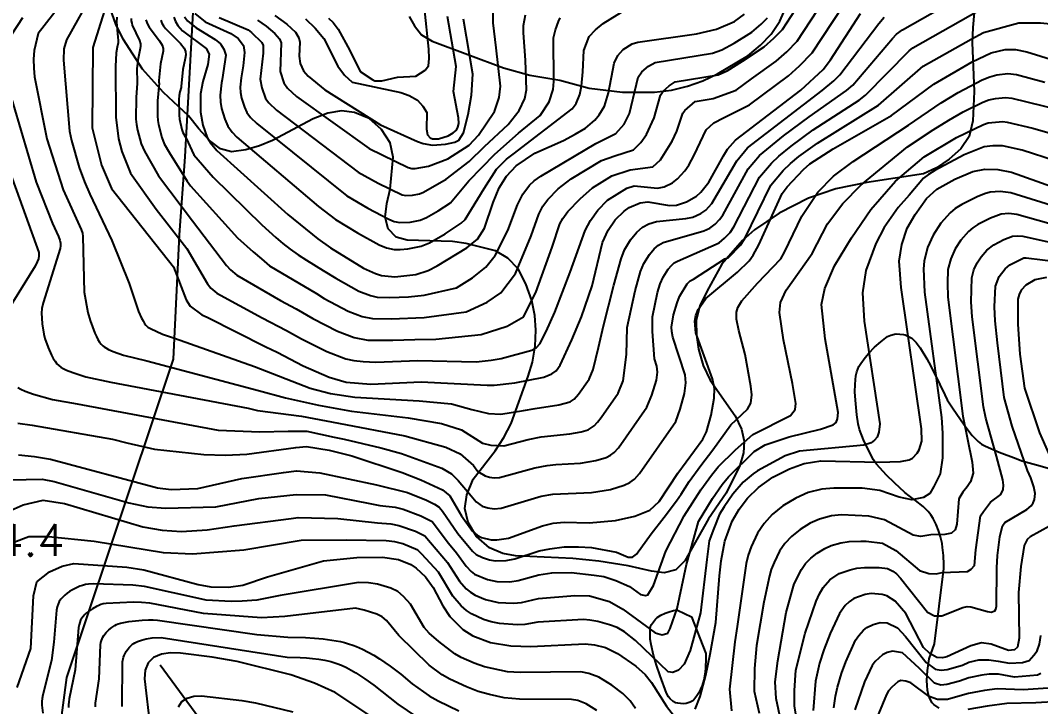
# Model space of a CAD drawing. Extents: x 197794 to 200030, y 561152 to 563931.
# Drawn here: x 198874.4 to 199162.8, y 562466.2 to 562660 of the extents above; entities that cross this region are included whole.
import ezdxf

# ---------------------------------------------------------------- set-up
doc = ezdxf.new("R2010")
doc.units = 0
for name, color, linetype in [('E0022112', 5, 'CONTINUOUS'), ('F0017111', 30, 'CONTINUOUS'), ('F0017114', 7, 'CONTINUOUS'), ('F0027132', 7, 'CONTINUOUS'), ('G0018112', 7, 'G0018112'), ('G0037213', 32, 'CONTINUOUS')]:
    doc.layers.add(name, color=color, linetype=linetype)
doc.styles.add('NGSW', font='romans.shx', dxfattribs={"bigfont": 'ngsw.shx'})
doc.linetypes.add('G0018112', pattern='A,25,0,[131,ltypeshp.shx,S=1.768,R=90,X=1.768,Y=-1.768],-6.75,[133,ltypeshp.shx,S=0.75,R=0,X=0,Y=0],-8.75,0,[131,ltypeshp.shx,S=1.768,R=270,X=-1.768,Y=1.768]', length=40.5)

msp = doc.modelspace()

# ---------------------------------------------------------------- linework, layer by layer
at = {"layer": 'E0022112', "flags": 128}
msp.add_lwpolyline([(198913.875, 562477.915), (198940.202, 562442.13), (198947.184, 562430.965), (198970.016, 562396.135), (198977.484, 562379.091), (199004.337, 562326.732), (199009.855, 562313.134), (199027.971, 562264.219), (199036.947, 562253.645), (199081.504, 562214.42), (199093.631, 562205.582), (199099.761, 562199.563), (199119.983, 562168.593), (199143.606, 562129.369)], dxfattribs=at)
at = {"layer": 'F0017111'}
for points, elevation in [([(198899.829, 562676.884), (198887.368, 562654.552), (198886.695, 562651.963), (198886.54, 562648.801), (198888.279, 562628.703), (198888.827, 562626.048), (198891.017, 562618.497), (198892.455, 562614.452), (198893.982, 562610.945), (198900.24, 562597.831), (198905.124, 562585.663), (198907.795, 562577.788), (198908.642, 562575.851), (198909.05, 562575.101), (198909.469, 562574.428), (198909.838, 562573.926), (198910.141, 562573.612), (198910.425, 562573.396), (198911.2, 562572.938), (198914.522, 562571.418), (198916.797, 562570.597), (198917.985, 562570.257), (198940.584, 562562.272), (198956.29, 562556.12), (198962.02, 562554.61), (198968.97, 562553.59), (198987.13, 562552.57), (198996.24, 562551.65), (199002.05, 562550.05), (199006.76, 562548.93), (199010.19, 562548.76), (199016.67, 562549.78), (199019.97, 562550.38), (199026.62, 562551.43), (199029.78, 562552.26), (199030.94, 562553.04), (199032.2, 562554.46), (199035.19, 562558.64), (199036.36, 562561.4), (199037.83, 562567.6), (199039.21, 562573.7), (199042.19, 562585.18), (199044.28, 562592.62), (199045.22, 562595.16), (199046.89, 562598.05), (199048.71, 562600.21), (199050.3, 562601.6), (199052.11, 562602.55), (199054.21, 562603.2), (199062.56, 562604.01), (199064.48, 562604.41), (199066.73, 562605.44), (199068.18, 562606.43), (199069.92, 562608.27), (199076.97, 562620.39), (199079.97, 562624.01), (199101.07, 562640.25), (199104.41, 562642.99), (199106.08, 562644.64), (199117.08, 562659.18), (199118.65, 562660.9)], 520), ([(198890.55, 562670.663), (198879.401, 562656.306), (198878.229, 562651.49), (198878.079, 562649.027), (198878.138, 562646.506), (198878.369, 562644.092), (198881.859, 562626.529), (198886.426, 562612.174), (198891.577, 562600.961), (198891.904, 562599.945), (198892.025, 562599.004), (198892.392, 562583.231), (198893.444, 562577.522), (198894.055, 562575.239), (198895.43, 562571.661), (198895.873, 562570.718), (198896.312, 562569.905), (198896.777, 562569.149), (198897.235, 562568.523), (198897.661, 562568.081), (198898.078, 562567.764), (198898.574, 562567.466), (198899.312, 562567.088), (198900.643, 562566.503), (198903.526, 562565.481), (198910.111, 562563.833), (198941.688, 562555.489), (198949.29, 562553.34), (198958.65, 562551.32), (198967.95, 562549.64), (198984.03, 562547.73), (198993.44, 562546.12), (198999.13, 562544.38), (199005.04, 562540.62), (199007.35, 562540.02), (199011.04, 562539.84), (199017.94, 562541.63), (199021.63, 562542.32), (199029.7, 562543.18), (199032.95, 562543.81), (199034.88, 562544.39), (199036.62, 562545.5), (199037.55, 562546.48), (199038.56, 562547.87), (199043.36, 562554.67), (199044.82, 562558.16), (199045.77, 562565.61), (199045.92, 562573.24), (199048.16, 562583.64), (199049.76, 562589.09), (199050.7, 562591.34), (199052.22, 562593.9), (199053.59, 562595.51), (199054.78, 562596.56), (199056.14, 562597.27), (199067.66, 562600.54), (199069.34, 562601.31), (199070.84, 562602.45), (199072.1, 562603.74), (199073.03, 562604.99), (199080.17, 562618.08), (199083.35, 562621.87), (199090.17, 562627.41), (199097.39, 562632.81), (199107.96, 562640.23), (199109.73, 562641.77), (199120.97, 562654.89), (199122.15, 562656.18), (199123.78, 562657.37), (199137.24, 562664.98)], 515), ([(198909.862, 562660.168), (198910.084, 562659.405), (198910.367, 562658.746), (198910.768, 562658.067), (198913.692, 562654.214), (198914.433, 562652.99), (198914.704, 562652.118), (198914.711, 562651.349), (198914.009, 562647.758), (198913.759, 562645.914), (198913.554, 562643.006), (198913.557, 562642.519), (198913.576, 562642.29), (198913.164, 562637.261), (198913.119, 562633.054), (198913.221, 562631.71), (198913.405, 562630.638), (198914.325, 562626.901), (198915.034, 562625.194), (198916.493, 562622.591), (198921.552, 562614.616), (198921.976, 562613.969), (198922.505, 562613.282), (198935.732, 562598.623), (198940.223, 562594.596), (198942.5, 562592.622), (198944.813, 562590.693), (198958.092, 562582.83), (198960.31, 562581.48), (198967.06, 562577.87), (198971.03, 562576.33), (198973.91, 562575.78), (198979.25, 562575.67), (198988.56, 562576.12), (199000.38, 562577.72), (199006.32, 562580.38), (199010.21, 562583.05), (199014.33, 562588.51), (199018.79, 562599.19), (199020.93, 562605.27), (199022.08, 562607.51), (199023.51, 562609.38), (199026.46, 562612.42), (199030.11, 562615.28), (199038.66, 562620.43), (199042.43, 562621.79), (199047.69, 562623.43), (199049.79, 562625.53), (199051.43, 562627.75), (199053.57, 562632.52), (199055.41, 562638.88), (199056.16, 562640.04), (199057.82, 562641.52), (199059.52, 562642.65), (199071.68, 562644.6), (199074.26, 562645.77), (199078.6, 562648.48), (199084.65, 562652.58), (199087.46, 562655.05), (199089.85, 562657.46), (199094.81, 562665.03)], 540), ([(198870.127, 562643.667), (198878.805, 562614.299), (198883.425, 562602.686), (198885.169, 562598.941), (198885.545, 562597.925), (198885.691, 562597.113), (198885.693, 562596.344), (198885.595, 562595.536), (198880.841, 562580.239), (198880.465, 562578.624), (198880.376, 562577.343), (198880.408, 562575.879), (198880.537, 562574.257), (198880.994, 562571.339), (198881.278, 562570.194), (198882.183, 562567.646), (198883.197, 562565.396), (198883.673, 562564.535), (198884.181, 562563.723), (198884.709, 562563.022), (198885.24, 562562.494), (198885.789, 562562.09), (198886.443, 562561.709), (198887.412, 562561.238), (198889.153, 562560.528), (198892.876, 562559.34), (198899.981, 562557.856), (198938.753, 562550.433), (198941.45, 562549.84), (198953.9, 562548.2), (198964.29, 562546.19), (198983.09, 562542.69), (198994.67, 562539.42), (198998.7, 562537.53), (199002.53, 562534.26), (199003.74, 562532.53), (199005.81, 562531.36), (199007.02, 562530.97), (199008.34, 562530.75), (199009.8, 562530.9), (199019.79, 562533.61), (199023.28, 562534.25), (199025.74, 562534.55), (199032.77, 562534.92), (199037.08, 562535.66), (199039.99, 562536.53), (199041.2, 562537.14), (199042.3, 562537.96), (199043.48, 562539.26), (199051.52, 562550.71), (199052.89, 562554.16), (199054.22, 562558.42), (199054.49, 562560.67), (199054.35, 562562.32), (199053.64, 562564.43), (199053.09, 562572.17), (199053.09, 562576.29), (199054.54, 562583.19), (199055.24, 562585.56), (199056.17, 562587.52), (199057.56, 562589.74), (199058.47, 562590.82), (199059.27, 562591.51), (199060.17, 562591.99), (199071.95, 562597.18), (199073.49, 562598.47), (199075.07, 562600.12), (199076.13, 562601.71), (199083.38, 562615.77), (199086.72, 562619.73), (199088.82, 562621.66), (199092.35, 562624.5), (199098.56, 562629.08), (199111.51, 562637.48), (199113.38, 562638.9), (199125.64, 562651.45), (199126.73, 562652.25), (199145.9, 562663.07)], 510), ([(198901.591, 562660.916), (198901.533, 562659.555), (198901.96, 562655.26), (198902.01, 562654.305), (198901.968, 562653.702), (198901.696, 562652.435), (198901.471, 562650.852), (198901.244, 562646.97), (198901.381, 562632.702), (198902.105, 562626.54), (198903.065, 562622.957), (198905.528, 562616.905), (198912.801, 562606.697), (198921.418, 562595.539), (198927.232, 562585.556), (198928.228, 562584.363), (198929.87, 562582.99), (198942.724, 562575.95), (198949.66, 562572.42), (198953.89, 562570.04), (198961.02, 562566.48), (198966.4, 562564.45), (198968.68, 562563.94), (198971.3, 562563.62), (198974.9, 562563.5), (198986.78, 562563.89), (199003.26, 562563.55), (199007.48, 562564), (199010.27, 562564.48), (199018.96, 562566.89), (199020.33, 562567.61), (199021.27, 562568.61), (199023.07, 562572.09), (199025.46, 562577.57), (199029.81, 562588.92), (199034.09, 562600.7), (199035.56, 562603.47), (199037.64, 562606.42), (199040.42, 562609.28), (199045.83, 562612.63), (199047.93, 562613.28), (199054.48, 562612.59), (199056.41, 562612.99), (199058.78, 562614.17), (199060.18, 562615.24), (199062.24, 562617.49), (199063.35, 562619.16), (199064.91, 562621.97), (199068.29, 562629.09), (199070.49, 562631.13), (199073.18, 562632.53), (199080.52, 562636.21), (199091.59, 562644.39), (199094.64, 562647.15), (199098.23, 562650.83), (199106.98, 562664.13)], 530), ([(198905.645, 562660.602), (198905.724, 562659.879), (198905.847, 562659.271), (198906.019, 562658.706), (198908.036, 562654.318), (198908.307, 562653.395), (198908.346, 562652.716), (198908.259, 562652.041), (198907.577, 562648.799), (198907.34, 562646.301), (198907.384, 562642.565), (198907.379, 562642.239), (198907.094, 562638.377), (198907.001, 562632.079), (198907.156, 562630.619), (198907.478, 562628.97), (198908.503, 562625.11), (198909.437, 562623.106), (198913.403, 562616.108), (198923.001, 562603.425), (198932.606, 562590.752), (198933.749, 562589.512), (198935.531, 562588.028), (198947.883, 562580.877), (198952.32, 562578.57), (198957.1, 562575.76), (198964.04, 562572.18), (198968.71, 562570.39), (198972.6, 562569.7), (198979.69, 562569.64), (198985.88, 562569.89), (198991.88, 562569.94), (199004.63, 562571.29), (199012.03, 562573.59), (199016.64, 562576.26), (199020.15, 562583.17), (199024.77, 562595.95), (199026.95, 562602.59), (199027.71, 562604.08), (199029.14, 562605.99), (199032.61, 562609.63), (199036.17, 562612.75), (199041.59, 562616.14), (199046.75, 562617.82), (199053.18, 562618.64), (199055.4, 562620.63), (199058.71, 562625.89), (199059.98, 562628.71), (199061.72, 562633.79), (199062.23, 562634.56), (199065.21, 562637.15), (199070.23, 562637.96), (199076.8, 562640.36), (199081.08, 562643.53), (199088.12, 562648.48), (199091.05, 562651.1), (199094.04, 562654.15), (199099.8, 562662.91)], 535), ([(198875.01, 562660.771), (198870.331, 562653.671)], 510), ([(198873.606, 562556.35), (198874.456, 562555.879), (198875.749, 562555.284), (198878.115, 562554.39), (198883.401, 562552.911), (198890.439, 562551.647), (198930.252, 562544.229), (198942.1, 562543.78), (198950.13, 562543.94), (198955.38, 562543.94), (198963.05, 562542.3), (198965.9, 562541.74), (198976.3, 562539.23), (198982.16, 562537.65), (198993.56, 562533.51), (198996.3, 562531.88), (198998.19, 562530), (199001.81, 562525.68), (199003.25, 562523.97), (199004.96, 562522.81), (199006.57, 562522.29), (199008.32, 562522), (199010.27, 562522.2), (199021.65, 562525.59), (199024.93, 562526.18), (199035.85, 562526.67), (199041.22, 562527.51), (199045.09, 562528.67), (199046.66, 562529.44), (199047.99, 562530.42), (199049.41, 562532.03), (199059.68, 562546.74), (199060.95, 562550.15), (199062.17, 562554.65), (199062.55, 562557.64), (199062.35, 562559.85), (199058.86, 562570.56), (199058.55, 562572.15), (199058.51, 562573.34), (199059.08, 562576.83), (199060.05, 562580.23), (199060.72, 562582.03), (199062.9, 562585.58), (199063.75, 562586.47), (199064.73, 562586.87), (199073.52, 562592.69), (199074.56, 562593.05), (199078.03, 562596.5), (199079.24, 562598.43), (199086.58, 562613.46), (199090.1, 562617.59), (199092.13, 562619.57), (199094.52, 562621.59), (199099.72, 562625.34), (199117.03, 562636.03), (199129.68, 562647.13), (199143.21, 562654.72), (199146.7, 562656.57), (199156.69, 562659.33), (199162.81, 562659.33), (199172.16, 562658.38)], 505), ([(198914.053, 562660.111), (198914.397, 562659.245), (198914.819, 562658.501), (198915.411, 562657.739), (198919.627, 562653.507), (198920.672, 562652.171), (198921.067, 562651.192), (198921.109, 562650.303), (198920.964, 562649.26), (198920.339, 562646.177), (198920.071, 562644.197), (198919.863, 562641.442), (198919.809, 562641.036), (198919.469, 562639.81), (198919.3, 562638.848), (198919.209, 562637.712), (198919.252, 562633.279), (198919.389, 562632.132), (198920.036, 562629.175), (198920.31, 562628.36), (198921.244, 562626.724), (198923.371, 562622.085), (198928.902, 562615.764), (198942.634, 562602.255), (198946.586, 562598.71), (198948.611, 562597.003), (198950.695, 562595.374), (198952.941, 562593.781), (198955.251, 562592.273), (198959.976, 562589.4), (198963.52, 562587.2), (198970.09, 562583.57), (198973.34, 562582.27), (198975.21, 562581.86), (198978.8, 562581.7), (198984.09, 562581.88), (198988.52, 562582.43), (198997.71, 562584.51), (199002.2, 562587.3), (199005.96, 562590.33), (199008.63, 562593.6), (199012.18, 562600.64), (199014.92, 562607.94), (199016.45, 562610.94), (199018.35, 562613.43), (199019.68, 562614.66), (199021.53, 562616.03), (199037.08, 562625.2), (199042.78, 562628.1), (199045.12, 562630.67), (199046.63, 562633.71), (199048.59, 562641.98), (199049.09, 562643.96), (199050.1, 562645.51), (199051.94, 562647.06), (199053.84, 562648.15), (199070.05, 562650.75), (199072.71, 562651.72), (199076.19, 562653.57), (199081.18, 562656.67), (199083.87, 562658.99), (199085.66, 562660.78)], 545), ([(198873.793, 562537.302), (198878.392, 562536.816), (198882.859, 562536.038), (198913.181, 562527.961), (198917.014, 562527.442), (198924.509, 562527.816), (198937.024, 562530.581), (198948.756, 562532.253), (198952.48, 562532.73), (198959.03, 562532.15), (198975.03, 562528.84), (198983.79, 562526.6), (198989.16, 562524.46), (198991.47, 562523.34), (198992.78, 562522.51), (198993.75, 562521.4), (198998.06, 562515.1), (199002.24, 562510.04), (199003.29, 562509.11), (199005.07, 562508.29), (199006.98, 562507.65), (199008.68, 562507.35), (199011.76, 562507.45), (199014.14, 562507.94), (199021.05, 562510.14), (199024.08, 562510.76), (199028.09, 562511.26), (199032.16, 562511.33), (199035.83, 562511.13), (199042.89, 562509.82), (199046.24, 562508.35), (199047.43, 562508.35), (199048.56, 562509.26), (199052.7, 562514.92), (199056.44, 562519.63), (199059.89, 562524.32), (199061.24, 562526.21), (199063.51, 562529.73), (199066.79, 562534.24), (199070.18, 562538.71), (199075.3, 562545.73), (199079.93, 562550.22), (199080.87, 562551.88), (199081.16, 562554.27), (199080.87, 562556.66), (199079.3, 562565.64), (199077.55, 562572.37), (199076.85, 562575.65), (199076.86, 562577.61), (199077.23, 562578.91), (199078.37, 562580.81), (199082.79, 562585.79), (199089.37, 562592.7), (199090.45, 562594.52), (199095.33, 562604.68), (199099.83, 562611.47), (199104.32, 562616.06), (199109.82, 562620.18), (199125.46, 562630.44), (199134.69, 562636.78), (199139.52, 562639.66), (199146.37, 562643.27), (199148.48, 562644.12), (199150.47, 562644.64), (199153.58, 562645), (199156.06, 562644.75), (199164.08, 562642.57)], 495), ([(198861.902, 562643.326), (198879.553, 562594.473), (198879.606, 562593.518), (198879.445, 562592.684), (198879.136, 562591.804), (198878.55, 562590.585), (198869.269, 562575.68)], 505), ([(198871.511, 562530.263), (198880.504, 562530.36), (198883.943, 562529.766), (198904.994, 562523.702), (198910.376, 562522.592), (198915.377, 562522.237), (198929.628, 562522.625), (198941.795, 562524.983), (198952.32, 562526.1), (198960.66, 562525.94), (198973.19, 562523.56), (198976.03, 562523), (198980.38, 562522.51), (198982.6, 562521.95), (198987.63, 562520.09), (198990.78, 562518.45), (198995.44, 562512.34), (198997.71, 562509.62), (199000.38, 562505.81), (199001.87, 562504.28), (199002.77, 562503.59), (199006.44, 562502.03), (199009.06, 562501.46), (199012.79, 562501.39), (199015.1, 562501.74), (199020.94, 562503.42), (199024.66, 562503.94), (199030.12, 562504.05), (199036.6, 562503.25), (199039.33, 562502.9), (199042.78, 562501.82), (199046.58, 562500.06), (199049.7, 562497.85), (199051.17, 562497.51), (199051.8, 562497.74), (199053.38, 562500.35), (199056.9, 562510.09), (199062.05, 562520.03), (199066.79, 562527.36), (199069.79, 562531.55), (199071.64, 562533.91), (199076.6, 562538.71), (199081.52, 562542.98), (199092.09, 562548.41), (199093.47, 562550.07), (199093.68, 562551.81), (199092.7, 562557.44), (199090.15, 562569.8), (199088.99, 562577.53), (199089.26, 562580.28), (199090.91, 562583.85), (199098.25, 562594.21), (199102.63, 562602.52), (199106.89, 562608.27), (199112.02, 562613.49), (199125.23, 562624.29), (199132.45, 562629.06), (199136.89, 562631.88), (199140.99, 562634.16), (199146.55, 562636.95), (199148.25, 562637.59), (199150.08, 562637.96), (199152.88, 562638.21), (199154.74, 562638.02), (199177.1, 562632.55)], 490), ([(198863.221, 562517.841), (198875.136, 562523.195), (198880.775, 562524.514), (198886.864, 562523.522), (198908.991, 562516.975), (198914.48, 562515.978), (198919.928, 562515.607), (198927.157, 562516.113), (198934.799, 562517.268), (198950.939, 562519.305), (198952.94, 562519.57), (198964.09, 562519.25), (198975.35, 562518.05), (198979.07, 562517.76), (198981.42, 562517.31), (198986.1, 562515.72), (198988.77, 562514.39), (198995.14, 562506.85), (198998.52, 562501.58), (199000.45, 562499.45), (199001.63, 562498.45), (199002.96, 562497.66), (199005.89, 562496.41), (199009.43, 562495.56), (199013.81, 562495.33), (199016.06, 562495.55), (199020.83, 562496.69), (199031.1, 562497.56), (199035.34, 562497.48), (199040.92, 562495.82), (199044.75, 562493.66), (199053.89, 562486.95), (199055.8, 562486.39), (199057.4, 562486.87), (199058.12, 562488.22), (199060.04, 562493.9), (199062.75, 562506.31), (199064.8, 562513.67), (199066.15, 562518.47), (199070.08, 562524.99), (199072.79, 562528.86), (199074.63, 562531.11), (199081.89, 562538.2), (199084.93, 562540.15), (199091.8, 562542.32), (199100.64, 562544.49), (199104.18, 562545.79), (199105, 562546.42), (199105.38, 562547.45), (199105.57, 562549.23), (199101.89, 562570.1), (199100.92, 562579.72), (199101.84, 562584.3), (199104.59, 562590.72), (199109.36, 562598.6), (199114.82, 562606.59), (199121.84, 562614.59), (199129.9, 562621.52), (199139.09, 562626.98), (199146.73, 562630.63), (199148.01, 562631.05), (199152.18, 562631.43), (199153.42, 562631.3), (199160.63, 562629.6), (199176.72, 562624.96)], 485), ([(199176.34, 562617.38), (199157.63, 562623.35), (199152.1, 562624.58), (199149.32, 562624.6), (199146.91, 562624.31), (199141.28, 562622.08), (199132.97, 562617.64), (199131.16, 562616.51), (199129.78, 562615.43), (199125.73, 562610.61), (199122.55, 562607.18), (199118.62, 562601.54), (199116.24, 562596.95), (199113.39, 562589.34), (199112.48, 562583.02), (199112.96, 562575.02), (199117.39, 562546.05), (199117.15, 562543.68), (199116.63, 562542.31), (199115.87, 562541.38), (199114.94, 562540.65), (199112.85, 562540.04), (199094.63, 562538.34), (199090.65, 562537.04), (199082.76, 562532.72), (199081.56, 562531.94), (199078.7, 562529.59), (199075.79, 562526.17), (199073.36, 562522.62), (199072.07, 562520.49), (199070.43, 562516.43), (199069.15, 562512.99), (199068.51, 562507.72), (199066.67, 562492.62), (199063.79, 562481.98), (199062.03, 562478.14), (199060.44, 562476.46), (199058.84, 562475.74), (199057.56, 562475.98), (199048.29, 562484.84), (199045.15, 562487.23), (199043.08, 562488.48), (199040.99, 562489.29), (199037.66, 562490.19), (199035.38, 562490.61), (199033.62, 562490.73), (199020.71, 562489.96), (199017.01, 562489.36), (199014.84, 562489.28), (199009.81, 562489.66), (199007.47, 562490.13), (199005.34, 562490.79), (199001.91, 562492.34), (199000.49, 562493.31), (198999.03, 562494.61), (198996.66, 562497.35), (198992.57, 562504.09), (198987.91, 562509.19), (198986.77, 562510.33), (198982.48, 562512.1), (198980.23, 562512.66), (198977.76, 562513.01), (198966.54, 562513.2), (198953.75, 562513.06), (198937.526, 562510.321), (198923.012, 562509.246), (198914.826, 562509.626), (198895.256, 562512.819), (198882.331, 562514.12), (198876.758, 562514.076), (198872.486, 562512.553)], 480), ([(199172.87, 562605.53), (199154.41, 562611.33), (199151.4, 562611.68), (199148.56, 562611.49), (199146.97, 562611.05), (199144.91, 562610.22), (199140.58, 562608.05), (199138.73, 562606.89), (199137.25, 562605.7), (199134.67, 562602.7), (199132.48, 562599.36), (199130.9, 562595.83), (199129.93, 562591.99), (199129.77, 562589.82), (199130, 562583.21), (199134.86, 562547.85), (199135.13, 562543.38), (199135.07, 562536.41), (199134.45, 562531.89), (199132.7, 562528.3), (199131.57, 562526.35), (199129.73, 562525.22), (199126.44, 562524.6), (199122.84, 562525.32), (199117.4, 562527.17), (199112.37, 562527.86), (199104.38, 562527.89), (199101.03, 562527.61), (199097.15, 562526.61), (199093.6, 562525.06), (199089.96, 562522.84), (199086.97, 562520.39), (199084.66, 562517.84), (199082.84, 562515.14), (199081.05, 562511.32), (199080.19, 562508.89), (199079.63, 562506.59), (199077.08, 562488.81), (199076.35, 562484.42), (199074.87, 562471.05), (199075.41, 562464.96)], 470), ([(199171.25, 562600.95), (199156.12, 562605.18), (199153.86, 562605.44), (199151.74, 562605.29), (199148.68, 562604.16), (199145.12, 562602.35), (199143.69, 562601.43), (199142.45, 562600.4), (199140.34, 562597.97), (199138.7, 562595.46), (199137.44, 562592.67), (199136.64, 562589.65), (199136.53, 562585.75), (199136.61, 562581.84), (199140.86, 562548.17), (199143.5, 562535.18), (199143.81, 562532.1), (199142.99, 562529.64), (199142.06, 562528.2), (199140.83, 562526.76), (199139.7, 562524.81), (199139.19, 562517.73), (199138.67, 562516.09), (199137.65, 562515.16), (199135.81, 562514.73), (199131.79, 562514.65), (199129.02, 562514.24), (199126.86, 562514.55), (199118.74, 562518.96), (199114.32, 562519.98), (199106.55, 562520.34), (199103.68, 562520.02), (199100.37, 562519.12), (199097.71, 562517.96), (199094.82, 562516.18), (199092.41, 562514.24), (199090.54, 562512.19), (199089.02, 562510.03), (199087.49, 562506.88), (199086.69, 562504.84), (199086.22, 562503.05), (199084.55, 562495.66), (199082.5, 562483.38), (199081.95, 562476.91), (199081.85, 562470.55), (199083.26, 562464.28)], 465), ([(199090.81, 562455.49), (199088.12, 562468.42), (199087.81, 562473.17), (199088.52, 562479.04), (199090.86, 562492.75), (199092.81, 562499.51), (199093.19, 562500.8), (199095.21, 562504.92), (199096.41, 562506.54), (199097.85, 562508.09), (199099.67, 562509.53), (199101.82, 562510.86), (199103.59, 562511.63), (199106.33, 562512.42), (199108.72, 562512.8), (199112.04, 562512.92), (199113.53, 562512.89), (199118.13, 562512.28), (199121.93, 562510.23), (199128.61, 562504.58), (199131.28, 562503.76), (199133.33, 562503.66), (199135, 562503.99), (199142.17, 562504.36), (199143.2, 562504.98), (199144.12, 562506.01), (199144.54, 562510.42), (199145.87, 562520.07), (199146.69, 562521.3), (199148.64, 562523.87), (199151.59, 562526.12), (199152.24, 562527.49), (199152.38, 562528.75), (199152.13, 562530.18), (199150.39, 562536.94), (199147.41, 562547.6), (199146.68, 562550.82), (199143.54, 562576.25), (199143.22, 562580.48), (199143.36, 562587.31), (199143.98, 562589.51), (199144.92, 562591.56), (199146.02, 562593.23), (199147.65, 562595.1), (199149.65, 562596.65), (199152.45, 562598.1), (199154.91, 562599.1), (199156.32, 562599.2), (199157.83, 562599.02), (199172.18, 562595.88)], 460), ([(199094.9, 562456.38), (199093.28, 562466.4), (199093.28, 562470.65), (199093.67, 562476.4), (199096.28, 562486.89), (199099.4, 562495.96), (199100.36, 562498), (199101.4, 562499.82), (199103.29, 562501.94), (199105.93, 562503.76), (199108.99, 562504.83), (199110.89, 562505.25), (199113.06, 562505.43), (199117.22, 562505.43), (199119.59, 562505.19), (199121.08, 562504.42), (199122.1, 562503.63), (199123.25, 562502.42), (199130.87, 562492.86), (199132.82, 562491.83), (199134.97, 562491.83), (199140.84, 562494.19), (199142.04, 562494.4), (199143.15, 562494.37), (199147.84, 562492.98), (199148.84, 562492.84), (199149.88, 562493.21), (199150.18, 562493.7), (199150.38, 562494.56), (199150.5, 562505.31), (199150.69, 562508.81), (199151.33, 562514.14), (199152.04, 562517.19), (199152.72, 562518.18), (199158.93, 562521.84), (199160.23, 562522.87), (199160.77, 562523.71), (199161.1, 562524.69), (199161.28, 562526.37), (199160.95, 562528.28), (199160.05, 562530.79), (199159.17, 562532.85), (199154.84, 562545.36), (199152.51, 562553.46), (199150.62, 562568.88), (199150.02, 562575.14), (199149.83, 562579.11), (199150.07, 562584.96), (199151.14, 562587.66), (199152.85, 562589.8), (199154.19, 562590.95), (199158.08, 562592.91), (199158.79, 562592.96), (199168, 562591.79)], 455), ([(199048.3, 562465.59), (199046.75, 562467.82), (199044.72, 562469.83), (199041.59, 562472.22), (199037.93, 562474.45), (199035.11, 562475.53), (199032.83, 562475.94), (199015.69, 562475.75), (199012.11, 562475.95), (199005.61, 562477.39), (199002.64, 562478.44), (198999.02, 562479.99), (198997.23, 562481.08), (198992.69, 562484.56), (198989.94, 562486.93), (198988.5, 562488.52), (198984.67, 562495.08), (198982.74, 562497.25), (198981.09, 562498.63), (198979.09, 562499.6), (198975.32, 562500.7), (198972.8, 562501.09), (198970.02, 562501.22), (198947.837, 562497.521), (198941.219, 562496.248), (198937.076, 562495.906), (198933.947, 562495.865), (198926.934, 562496.241), (198925.632, 562496.461), (198909.486, 562500.077), (198906.149, 562500.486), (198895.138, 562500.844), (198893.626, 562500.779), (198892.739, 562500.628), (198891.954, 562500.409), (198891.182, 562500.137), (198889.68, 562499.468), (198888.957, 562499.074), (198888.263, 562498.636), (198887.599, 562498.155), (198886.962, 562497.637), (198886.36, 562497.084), (198885.815, 562496.488), (198885.356, 562495.837), (198885.009, 562495.115), (198884.769, 562494.329), (198884.593, 562493.423), (198883.851, 562484.314), (198883.119, 562479.143), (198880.731, 562469.437), (198880.531, 562468.395), (198880.441, 562467.551), (198880.422, 562466.578), (198880.701, 562464.272)], 470), ([(199037.39, 562465.09), (199034.36, 562466.9), (199031.95, 562467.84), (199030.24, 562468.16), (199015.51, 562468.28), (199011.17, 562468.61), (199007.03, 562469.52), (199003.81, 562470.44), (199000.48, 562471.71), (198995.76, 562473.87), (198993.59, 562475.13), (198989.95, 562477.83), (198981.4, 562486.21), (198977.88, 562490.46), (198976.65, 562491.5), (198975.15, 562492.22), (198971.59, 562493.38), (198969.16, 562493.93), (198949.141, 562491.576), (198942.581, 562491.196), (198926.167, 562492.429), (198910.965, 562495.328), (198908.645, 562495.58), (198906.395, 562495.644), (198898.617, 562495.288), (198897.784, 562495.145), (198897.129, 562494.961), (198896.51, 562494.727), (198895.903, 562494.452), (198894.721, 562493.807), (198894.154, 562493.44), (198893.615, 562493.038), (198893.107, 562492.602), (198892.622, 562492.137), (198892.163, 562491.646), (198891.747, 562491.124), (198891.396, 562490.559), (198891.131, 562489.941), (198890.947, 562489.276), (198890.818, 562488.513), (198889.858, 562476.502), (198888.172, 562468.314), (198888.032, 562467.436), (198887.974, 562466.726), (198887.974, 562465.892)], 465), ([(198895.567, 562466.101), (198895.619, 562467.162), (198896.612, 562474.002), (198897.045, 562483.632), (198897.13, 562484.245), (198897.258, 562484.789), (198897.445, 562485.301), (198897.69, 562485.778), (198897.978, 562486.227), (198898.629, 562487.065), (198898.983, 562487.455), (198899.367, 562487.821), (198900.206, 562488.479), (198901.085, 562489.055), (198901.537, 562489.303), (198902.024, 562489.518), (198902.662, 562489.719), (198905.071, 562490.205), (198908.81, 562490.612), (198910.552, 562490.683), (198911.948, 562490.659), (198913.18, 562490.559), (198941.208, 562486.561), (198949.979, 562485.802), (198955.033, 562485.641), (198957.537, 562485.496), (198960.012, 562485.275), (198962.451, 562484.95), (198964.844, 562484.498), (198966.02, 562484.215), (198967.181, 562483.891), (198968.325, 562483.522), (198969.453, 562483.104), (198971.109, 562482.385), (198972.73, 562481.566), (198974.318, 562480.659), (198975.881, 562479.68), (198977.423, 562478.644), (198978.95, 562477.564), (198981.976, 562475.333), (198985.18, 562472.54), (198989.96, 562469.18), (198992.51, 562467.75), (198998.32, 562464.99)], 460), ([(199104.34, 562465.81), (199104.81, 562469.07), (199105.41, 562471.67), (199106.54, 562475.46), (199107.76, 562478.83), (199110.54, 562484.88), (199111.44, 562486.24), (199112.76, 562487.74), (199113.74, 562488.52), (199115.55, 562489.33), (199117.51, 562489.89), (199119.43, 562489.85), (199122.41, 562488.36), (199124.61, 562485.98), (199130.52, 562478.58), (199133.07, 562476.73), (199134.75, 562476.47), (199136.42, 562476.65), (199140.72, 562477.9), (199142.58, 562478.66), (199145.41, 562479.4), (199148.17, 562479.37), (199150.82, 562479.02), (199154.06, 562478.42), (199157.7, 562478.58), (199159.64, 562479.2), (199160.96, 562480.69), (199161.85, 562481.93), (199162.5, 562483.8), (199162.87, 562486.28)], 445), ([(198903.147, 562466.148), (198903.27, 562478.759), (198903.311, 562479.222), (198903.384, 562479.646), (198903.5, 562480.068), (198903.681, 562480.539), (198903.953, 562481.11), (198904.324, 562481.756), (198904.772, 562482.391), (198905.234, 562482.94), (198905.633, 562483.363), (198905.963, 562483.672), (198906.294, 562483.924), (198906.755, 562484.193), (198907.492, 562484.536), (198908.566, 562484.939), (198909.954, 562485.323), (198911.643, 562485.615), (198914.203, 562485.683), (198949.847, 562480.084), (198953.452, 562479.993), (198955.24, 562479.905), (198957.011, 562479.766), (198958.759, 562479.56), (198960.478, 562479.27), (198962.164, 562478.878), (198963.809, 562478.367), (198965.202, 562477.819), (198966.565, 562477.182), (198967.903, 562476.468), (198969.219, 562475.691), (198971.803, 562473.996), (198974.353, 562472.199), (198981.1, 562466.82), (198986.33, 562463.23)], 455), ([(199162.96, 562475.49), (199161.97, 562475.05), (199155.49, 562474.5), (199150.99, 562475.32), (199148.27, 562475.35), (199146.2, 562475.03), (199142.53, 562474.25), (199139.95, 562473.37), (199136.34, 562472.4), (199134.66, 562472.23), (199132.81, 562472.76), (199128.49, 562476.98), (199123.82, 562481.3), (199120.93, 562481.84), (199119.46, 562481.42), (199118.1, 562480.81), (199116.1, 562478.92), (199115.21, 562477.76), (199113.05, 562473.17), (199110.34, 562465.2)], 440), ([(199164.99, 562471.31), (199157.95, 562470.84), (199150.58, 562471.14), (199146.98, 562470.66), (199142.48, 562469.84), (199140.08, 562469.15), (199136.52, 562468.17), (199133.7, 562468.17), (199131.32, 562468.96), (199126.11, 562472.84), (199124.7, 562473.37), (199123.37, 562473.51), (199122.47, 562473.1), (199120.75, 562471.6), (199119.88, 562470.64), (199119.24, 562469.58), (199115.87, 562461.34)], 435), ([(198919.07, 562466.11), (198920.02, 562467.56), (198921.52, 562468.54), (198923.45, 562469.07), (198925.59, 562469.18), (198936.97, 562467.88), (198940.82, 562467.22), (198951.37, 562464.67)], 445), ([(199168.02, 562467.56), (199161.5, 562467.2), (199153.26, 562467.07), (199147.77, 562466.29), (199142.24, 562465.3)], 430)]:
    msp.add_lwpolyline(points, dxfattribs=dict(at, elevation=elevation))
at = {"layer": 'F0017111', "flags": 128}
for points, elevation in [([(198920.74, 562661.03), (198921.59, 562659.92), (198924.04, 562657.97), (198929.48, 562654.59), (198930.99, 562653.45), (198931.94, 562651.94), (198932.45, 562650.17), (198931.4, 562643.34), (198931.2, 562642.4), (198930.9, 562638.94), (198930.99, 562636.96), (198931.26, 562635.17), (198932.14, 562632.09), (198933.01, 562630.12), (198934.24, 562628.49), (198935.58, 562627.07), (198958.65, 562607.49), (198963.46, 562603.74), (198969.68, 562599.96), (198975.83, 562596.57), (198977.87, 562595.73), (198980.03, 562595.34), (198981.73, 562595.29), (198983.89, 562595.45), (198987.68, 562596.2), (198990.09, 562597.18), (198994.47, 562599.72), (198999.03, 562602.73), (199000.13, 562603.78), (199005.51, 562612.57), (199009.04, 562618), (199011.79, 562620.82), (199013.67, 562622.24), (199030.42, 562635.01), (199031.5, 562636.58), (199032.55, 562639.09), (199033, 562641.46), (199033.38, 562645.53), (199033.7, 562651.51), (199035.17, 562655.46), (199036.98, 562657.38), (199039.17, 562659.15), (199046.3, 562663.58)], 555), ([(198923.67, 562662), (198926.66, 562659.64), (198933.83, 562656.36), (198935.91, 562654.91), (198937.49, 562652.89), (198937.75, 562650.94), (198937.34, 562647.16), (198936.76, 562643.77), (198936.54, 562641.17), (198936.63, 562639.62), (198936.93, 562638.08), (198937.71, 562635.52), (198938.36, 562634.04), (198939.45, 562632.62), (198941.21, 562630.88), (198966.65, 562610.44), (198972.62, 562607.01), (198978.54, 562603.87), (198980.07, 562603.24), (198981.69, 562602.95), (198984.59, 562603.04), (198987.43, 562603.59), (198989.24, 562604.33), (198992.53, 562606.24), (198995.95, 562608.5), (199001.19, 562614.73), (199008.49, 562622.26), (199015.21, 562628.18), (199021.37, 562633.14), (199023.85, 562637.05), (199025, 562640.52), (199025.25, 562642.79), (199025.16, 562655.06), (199025.71, 562657.4), (199026.53, 562659.75), (199027.03, 562660.78)], 560), ([(198941.46, 562660.1), (198943.9, 562658.41), (198946.29, 562656.37), (198947.64, 562654.84), (198948.13, 562653.71), (198947.82, 562645.63), (198948.86, 562642.37), (198949.87, 562640.88), (198952.46, 562638.52), (198973.03, 562623.84), (198983.98, 562618.48), (198985.03, 562618.18), (198985.99, 562618.2), (198989.76, 562618.88), (198995.2, 562620.88), (199001.31, 562624.73), (199003.91, 562627.64), (199008.41, 562634.26), (199009.77, 562638.25), (199010.17, 562641.45), (199008.88, 562652.29), (199008.06, 562659.33), (199008.06, 562662.17)], 570), ([(198961.52, 562660.63), (198962.81, 562659.4), (198964.21, 562657.52), (198967.55, 562651.53), (198970.44, 562645.58), (198974.01, 562643.21), (198974.62, 562642.99), (198976.53, 562642.97), (198980.97, 562643.99), (198986.16, 562644.26), (198988.87, 562645.99), (198989.73, 562647.16), (198989.96, 562649.24), (198989.86, 562651.91), (198988.62, 562663.62)], 585), ([(198930.54, 562660.82), (198938.79, 562657.37), (198939.75, 562656.63), (198942.65, 562653.75), (198943.02, 562652.9), (198942.99, 562650.76), (198942.18, 562643.4), (198942.6, 562641), (198943.72, 562637.96), (198944.66, 562636.75), (198946.83, 562634.7), (198969.84, 562617.14), (198975.56, 562614.06), (198982.28, 562610.76), (198983.36, 562610.56), (198985.29, 562610.62), (198987.19, 562610.99), (198988.39, 562611.48), (198994.8, 562615.21), (199001.27, 562620.16), (199005.65, 562624.42), (199012.33, 562630.66), (199015.45, 562634.58), (199017.05, 562637.93), (199017.45, 562640.41), (199017.17, 562648.78), (199016.61, 562656.49), (199016.61, 562658.62), (199017.18, 562661.57)], 565), ([(198954.99, 562660.49), (198957.76, 562657.85), (198960.19, 562654.87), (198964.15, 562647.13), (198966.06, 562644.51), (198968.23, 562642.58), (198981.93, 562639.62), (198984.26, 562638.83), (198986.68, 562637.51), (198988.18, 562635.82), (198989.28, 562634.04), (198989.21, 562629.29), (198989.47, 562627.7), (198990.26, 562626.83), (198990.91, 562626.59), (198992.57, 562626.52), (198995.3, 562627.45), (198996.78, 562628.25), (198997.64, 562629.03), (198998.09, 562629.86), (198998.32, 562630.85), (198998.21, 562632.49), (198996.87, 562639.9), (198997.61, 562647.02), (198995.14, 562661.13)], 580)]:
    msp.add_lwpolyline(points, dxfattribs=dict(at, elevation=elevation))
at = {"layer": 'F0017114'}
for points, elevation in [([(198898.124, 562662.795), (198894.873, 562652.326), (198894.665, 562629.684), (198897.288, 562619.101), (198900.084, 562612.543), (198917.63, 562590.404), (198921.288, 562581.064), (198922.405, 562579.28), (198925.717, 562576.843), (198927.169, 562576.204), (198943.801, 562567.767), (198947.01, 562566.26), (198954.34, 562562.39), (198961.65, 562559.18), (198966.51, 562557.83), (198973.48, 562557.24), (198987.67, 562557.9), (199006.34, 562556.93), (199008.38, 562557), (199014.22, 562557.66), (199022.42, 562559.25), (199024.67, 562560.12), (199025.84, 562561.05), (199027.03, 562562.61), (199030.34, 562569.74), (199032.99, 562576.3), (199036.02, 562585.05), (199038.97, 562597.23), (199040.53, 562600.74), (199042.57, 562603.68), (199045.09, 562606.14), (199046.54, 562607.15), (199049.62, 562608.52), (199051.8, 562608.77), (199057.89, 562607.72), (199059.91, 562607.85), (199062.71, 562608.73), (199065.53, 562610.41), (199066.81, 562611.54), (199069.03, 562614.29), (199073.19, 562621.8), (199074.35, 562623.61), (199076.59, 562626.16), (199095.06, 562640.29), (199101.4, 562646.12), (199103.45, 562648.91), (199111.97, 562662)], 525), ([(198873.652, 562546.211), (198877.654, 562545.665), (198900.42, 562541.728), (198904.44, 562540.65), (198912.31, 562538.87), (198926.21, 562537.39), (198932.4, 562537.15), (198938.39, 562537.49), (198952.21, 562539.39), (198955.31, 562539.61), (198961.65, 562538.57), (198968.11, 562537.01), (198982.34, 562532.28), (198987.61, 562530.22), (198993.77, 562527.43), (198995.78, 562525.71), (198999.14, 562520.02), (199002.22, 562515.72), (199003.49, 562514.58), (199004.71, 562513.95), (199007.53, 562513.27), (199009.08, 562513.24), (199012.4, 562513.77), (199021.98, 562517.21), (199025.04, 562517.94), (199028.13, 562518.28), (199035.22, 562518.11), (199042.62, 562518.73), (199048.09, 562519.98), (199052.31, 562521.63), (199055.02, 562524.12), (199060.23, 562532.1), (199067.34, 562541.75), (199068.35, 562543.79), (199069.69, 562548.51), (199070.58, 562553.25), (199070.61, 562555.99), (199070.09, 562558.76), (199065.34, 562571.78), (199065.09, 562575.05), (199065.37, 562576.68), (199066, 562578.31), (199068.23, 562581.43), (199077.17, 562588.91), (199080.43, 562592.11), (199081.56, 562593.65), (199083.14, 562596.66), (199089.78, 562611.15), (199091.17, 562612.99), (199095.79, 562617.9), (199097.59, 562619.47), (199104.18, 562623.73), (199120.68, 562633.15), (199132.64, 562642.01), (199143.47, 562648.31), (199148.91, 562650.87), (199152.8, 562651.77), (199155.77, 562651.8), (199158.98, 562651.14), (199166.86, 562648.69)], 500), ([(199065.17, 562465.44), (199066.6, 562468.97), (199068.19, 562475.04), (199069.38, 562481), (199071.03, 562489.91), (199072.06, 562503.14), (199072.52, 562507.34), (199073.55, 562512.93), (199075.68, 562518.58), (199077.61, 562521.91), (199079.97, 562525.05), (199083.1, 562528.04), (199087.12, 562530.95), (199091.86, 562533.37), (199096, 562534.82), (199100.75, 562535.58), (199117.19, 562535.18), (199123.22, 562535.38), (199125.68, 562535.89), (199126.64, 562536.35), (199127.99, 562537.72), (199128.55, 562538.67), (199129.27, 562541.16), (199129.16, 562544.59), (199123.39, 562584.58), (199122.87, 562592), (199123.57, 562596.67), (199125.13, 562601.31), (199127.38, 562605.2), (199130.61, 562609.68), (199133.5, 562612.31), (199138.59, 562615.2), (199143.7, 562617.37), (199147.09, 562617.98), (199150.78, 562617.86), (199154.63, 562617.1), (199174.5, 562610.1)], 475), ([(199164.49, 562587.38), (199161.25, 562586.72), (199158.72, 562585.25), (199157.36, 562583.76), (199156.78, 562582.62), (199156.46, 562581.25), (199156.42, 562574.23), (199156.99, 562565.68), (199158.33, 562556.11), (199162.54, 562543.46), (199169.42, 562527.98)], 450), ([(199168.06, 562518.65), (199159.87, 562514.13), (199159.08, 562513.36), (199158.19, 562511.68), (199157.3, 562505.73), (199156.6, 562498.35), (199156.75, 562485.52), (199156.36, 562482.93), (199155.49, 562482.16), (199153.78, 562482), (199148.87, 562483.8), (199146.18, 562484.18), (199143.09, 562483.36), (199136.31, 562480.24), (199135.09, 562479.93), (199133.53, 562480.05), (199131.52, 562481.13), (199129.72, 562482.89), (199124.78, 562492.43), (199121.74, 562495.94), (199119.35, 562497.42), (199118.01, 562497.86), (199114.93, 562498.07), (199113.25, 562497.82), (199110.04, 562496.66), (199108.73, 562495.79), (199107.59, 562494.71), (199105.99, 562492.42), (199103.39, 562486.81), (199101.53, 562482.15), (199100.35, 562478.39), (199099.23, 562473.33), (199098.55, 562465.08)], 450), ([(198873.48, 562471.538), (198877.29, 562482.601), (198878.095, 562497.452), (198879.048, 562501.371), (198882.613, 562504.211), (198886.137, 562505.849), (198889.504, 562506.588), (198904.464, 562505.588), (198909.246, 562504.777), (198924.594, 562500.609), (198928.263, 562499.97), (198933.203, 562499.866), (198937.226, 562500.436), (198944.228, 562502.778), (198960.03, 562507.29), (198969.52, 562508.31), (198976.79, 562508.34), (198981.3, 562507.68), (198984.77, 562506.27), (198986.28, 562505.26), (198988.9, 562502.83), (198991.11, 562499.82), (198993.83, 562494.62), (198995.77, 562491.62), (198999.45, 562487.94), (199002.27, 562486.11), (199007.31, 562484.23), (199013.05, 562483.29), (199018.67, 562483.14), (199034.1, 562483.86), (199036.74, 562483.6), (199039.81, 562482.82), (199043.21, 562481.19), (199048.35, 562477.53), (199051.06, 562475.2), (199052.86, 562472.94), (199057.06, 562466.3), (199059.67, 562462.86)], 475), ([(198982.7, 562457.28), (198963.33, 562470.09), (198957.5, 562472.79), (198950.84, 562475.16), (198935.68, 562478.87), (198928.55, 562480.15), (198919.6, 562481.22), (198916.86, 562481.35), (198914.25, 562480.94), (198912.05, 562480.03), (198910.5, 562478.49), (198909.67, 562476.4), (198909.45, 562474.03), (198911.03, 562460.27)], 450)]:
    msp.add_lwpolyline(points, dxfattribs=dict(at, elevation=elevation))
at = {"layer": 'F0017114', "flags": 128}
for points, elevation in [([(198917.8, 562660.9), (198918.25, 562659.67), (198918.85, 562658.57), (198920.18, 562657.1), (198926.94, 562652.13), (198927.7, 562650.48), (198927.41, 562647.57), (198925.99, 562642.78), (198925.28, 562639.3), (198925.25, 562634.12), (198925.93, 562630.38), (198927.21, 562626.94), (198928.09, 562625.46), (198929.96, 562623.25), (198950.01, 562605.17), (198958.51, 562598.29), (198962.05, 562595.78), (198971.42, 562590.05), (198974.81, 562588.48), (198976.51, 562587.94), (198980.21, 562587.53), (198986.18, 562588.22), (198989.68, 562589.38), (198992.2, 562590.68), (199000.63, 562595.74), (199003.6, 562598.2), (199005.65, 562601.34), (199008.04, 562608.55), (199009.78, 562612.7), (199011.85, 562616.02), (199014.54, 562618.93), (199019.79, 562622.52), (199027.93, 562626.09), (199031.25, 562627.84), (199034.14, 562629.61), (199036.81, 562631.8), (199038.07, 562633.3), (199039.52, 562635.75), (199040.69, 562639.57), (199042.25, 562647.96), (199043.3, 562650.14), (199044.78, 562651.82), (199047.34, 562653.38), (199048.95, 562653.91), (199065.58, 562656.23), (199071.24, 562657.57), (199076.32, 562659.74), (199079.1, 562661.79)], 550), ([(198946.36, 562661.44), (198949.73, 562658.94), (198952.14, 562656.74), (198953.11, 562655.12), (198953.35, 562653.92), (198953.2, 562649.92), (198953.46, 562647.87), (198954.43, 562645.79), (198955.74, 562644.24), (198960.42, 562640.43), (198976.22, 562630.54), (198986.69, 562625.79), (198988.24, 562625.22), (198990.94, 562624.77), (198994.57, 562625.01), (198997.26, 562625.62), (198998.32, 562626.22), (198999.68, 562628.28), (199000.97, 562633.42), (199001.96, 562638.89), (199002.35, 562644.82), (198999.62, 562660.33)], 575)]:
    msp.add_lwpolyline(points, dxfattribs=dict(at, elevation=elevation))
at = {"layer": 'G0018112', "flags": 128}
msp.add_lwpolyline([(199461.279, 563927.213), (199463.01, 563922.42), (199464.43, 563905.64), (199454.08, 563861.61), (199430.85, 563841.6), (199485.36, 563642.43), (199445.32, 563409.35), (199493.78, 563361.18), (199496.09, 563333.88), (199484.46, 563310.64), (199466.01, 563266.82), (199450.99, 563230.43), (199426.39, 563137.81), (199445.34, 563105.11), (199458.28, 563076.95), (199475.02, 563048.24), (199470.13, 563031.72), (199383.07, 562930.73), (199354.02, 562882.53), (199306.51, 562848.78), (199213.2, 562818.44), (199111.7, 562766.26), (199065.16, 562764.1), (199014.13, 562773.2), (198992.56, 562764.5), (198956.49, 562754.2), (198923.91, 562676), (198920.88, 562621.5), (198919.24, 562599.48), (198917.53, 562564.34), (198887.37, 562474.37), (198877.65, 562401.09), (198863.4, 562351.39), (198863.66, 562331.17), (198796.84, 562206.57), (198757.46, 562148.89), (198631.8, 562076.1), (198607.39, 562014.49), (198569.43, 561980.18), (198561.77, 561972.71), (198532.71, 561963.81), (198495.67, 561930.76), (198478.35, 561875.54), (198426.07, 561875.47), (198339.46, 561878.77), (198196.2, 561833.1), (198204.78, 561786.29), (198220.44, 561695.73), (198251.07, 561612.46), (198260.25, 561589.13), (198291.6, 561528.15), (198317.99, 561475.15), (198325.63, 561460.53), (198376.66, 561412.62), (198399.7, 561341.07), (198432.58, 561297.12), (198453.03, 561212.77), (198524.09, 561156.54), (198529, 561152.59)], dxfattribs=at)
at = {"layer": 'G0037213', "flags": 128}
for points in [[(199144.1, 562662.3), (199143.65, 562658.02), (199143.54, 562653.8), (199144.09, 562639.96), (199143.68, 562631.68), (199142.69, 562627.21), (199140.26, 562623.76), (199136.98, 562620.81), (199133.4, 562618.39), (199129.73, 562616.7), (199113.72, 562614.22), (199104.93, 562612.43), (199097.26, 562609.84), (199088.94, 562605.6), (199081.96, 562600.81), (199078.59, 562597.81), (199072.71, 562591.15), (199068.52, 562583.61), (199066.52, 562579.38), (199065.48, 562575.23), (199065.52, 562571.13), (199066.12, 562567.09), (199067.45, 562562.55), (199069.38, 562558.37), (199076.48, 562548.3), (199078.23, 562544.49), (199079.06, 562541.11), (199078.85, 562537.82), (199077.81, 562534.27), (199073.93, 562526.47), (199068.94, 562519.2), (199062.21, 562507.37), (199059.71, 562504.82), (199056.42, 562503.98), (199052.82, 562504.41), (199046.23, 562505.95), (199037.96, 562507.27), (199030.58, 562508.01), (199014.39, 562508.76), (199010.76, 562509.39), (199007, 562510.96), (199003.33, 562514.23), (199000.97, 562518.18), (199000, 562522.13), (199000.57, 562526), (199002.43, 562530.38), (199008.59, 562538.41), (199011.1, 562542.18), (199013.1, 562546.1), (199017.96, 562559.47), (199019.19, 562563.48), (199019.91, 562567.99), (199020.11, 562572.48), (199019.87, 562576.65), (199018.96, 562580.93), (199017.26, 562585.55), (199015.12, 562589.84), (199012.2, 562592.88), (199008.68, 562594.91), (199000.38, 562597.03), (198996.55, 562597.51), (198983.72, 562597.94), (198980.62, 562598.75), (198978.39, 562601.1), (198977.52, 562604.46), (198977.94, 562608.3), (198978.89, 562612.36), (198979.79, 562621.37), (198978.9, 562625.47), (198976.49, 562629.2), (198973.01, 562632.3), (198968.81, 562633.97), (198965.13, 562634.49), (198961.29, 562633.86), (198957.11, 562632.24), (198945.63, 562626.05), (198941.97, 562624.56), (198938.14, 562623.45), (198934.1, 562622.9), (198930.91, 562623.72), (198927.88, 562626.05), (198924.81, 562629.35), (198921.91, 562633.09), (198914.88, 562639.65), (198908.93, 562646.29), (198903.4, 562654.75), (198901.32, 562658.99), (198899.86, 562663.21)], [(198984.31, 562661.14), (198985.82, 562658.45), (198987.8, 562655.95), (198990.81, 562654.12), (199010.95, 562646.62), (199018.42, 562644.54), (199026.93, 562643.15), (199035.21, 562640.92), (199044.62, 562639.74), (199053.71, 562639.71), (199058.49, 562640.31), (199063.04, 562641.43), (199067.37, 562642.93), (199071.5, 562644.96), (199080.06, 562650.02), (199083.65, 562653.02), (199086.65, 562656.15), (199089.15, 562659.82), (199090.94, 562663.86)], [(199134.156, 562465.714), (199132.639, 562466.776), (199132.184, 562467.172), (199131.594, 562468.269), (199131.162, 562469.461), (199130.89, 562470.748), (199130.73, 562472.094), (199130.683, 562473.499), (199130.894, 562476.362), (199131.212, 562479.024), (199131.318, 562479.632), (199132.892, 562483.877), (199135.47, 562505.181), (199135.446, 562506.326), (199135.35, 562508.805), (199135.143, 562511.089), (199134.983, 562512.27), (199134.575, 562514.087), (199134.02, 562515.864), (199133.311, 562517.581), (199132.478, 562519.252), (199131.828, 562520.326), (199131.025, 562521.282), (199129.643, 562522.656), (199127.453, 562524.415), (199125.646, 562525.689), (199124.43, 562526.656), (199121.495, 562529.353), (199119.316, 562531.518), (199117.356, 562533.607), (199116.446, 562534.675), (199115.608, 562535.838), (199113.44, 562540.093), (199112.766, 562541.521), (199111.644, 562544.46), (199111.236, 562546.054), (199110.869, 562548.598), (199110.495, 562552.765), (199110.359, 562555.085), (199110.37, 562557.168), (199110.464, 562558.432), (199110.646, 562559.612), (199110.918, 562560.71), (199111.478, 562562.204), (199111.979, 562563.107), (199113.218, 562564.796), (199114.262, 562566.042), (199115.879, 562567.671), (199117.661, 562569.242), (199119.066, 562570.347), (199119.544, 562570.677), (199120.547, 562571.126), (199121.55, 562571.41), (199122.052, 562571.469), (199124.059, 562571.246), (199124.561, 562571.151), (199125.529, 562570.739), (199126.438, 562570.208), (199127.631, 562568.998), (199128.771, 562567.493), (199130.673, 562564.436), (199131.842, 562562.353), (199134.359, 562557.142), (199135.735, 562554.232), (199136.467, 562552.804), (199138.133, 562550.231), (199141.086, 562546.041), (199142.267, 562544.318), (199143.49, 562542.778), (199144.316, 562541.881), (199145.208, 562541.061), (199146.164, 562540.318), (199147.239, 562539.728), (199151.129, 562538.065), (199155.964, 562536.201), (199157.558, 562535.594), (199162.7, 562534.132), (199165.676, 562533.295)]]:
    msp.add_lwpolyline(points, dxfattribs=at)
msp.add_lwpolyline([(199068.211, 562481.12), (199068.182, 562479.603), (199068.101, 562477.076), (199068.013, 562475.961), (199067.624, 562473.718), (199067.117, 562472.07), (199066.232, 562470.051), (199065.689, 562469.178), (199064.793, 562468.103), (199064.48, 562467.784), (199063.772, 562467.406), (199062.615, 562467.063), (199061.812, 562466.974), (199060.289, 562467.092), (199059.569, 562467.233), (199058.943, 562467.599), (199058.099, 562468.313), (199057.609, 562468.897), (199057.042, 562469.912), (199055.31, 562474.882), (199054.282, 562477.874), (199053.437, 562480.636), (199052.751, 562483.658), (199052.479, 562485.193), (199052.408, 562486.657), (199052.478, 562488.061), (199052.584, 562488.734), (199052.855, 562489.319), (199053.976, 562490.825), (199054.401, 562491.285), (199055.499, 562491.97), (199056.65, 562492.525), (199057.854, 562492.951), (199059.04, 562493.264), (199059.624, 562493.365), (199060.155, 562493.353), (199064.146, 562491.501)], close=True, dxfattribs=at)

# ---------------------------------------------------------------- texts
at = {"layer": 'F0027132', "style": 'NGSW'}
msp.add_text('484.4', height=9, dxfattribs=at).set_placement((198852.15, 562508.71))

doc.saveas('drawing.dxf')
